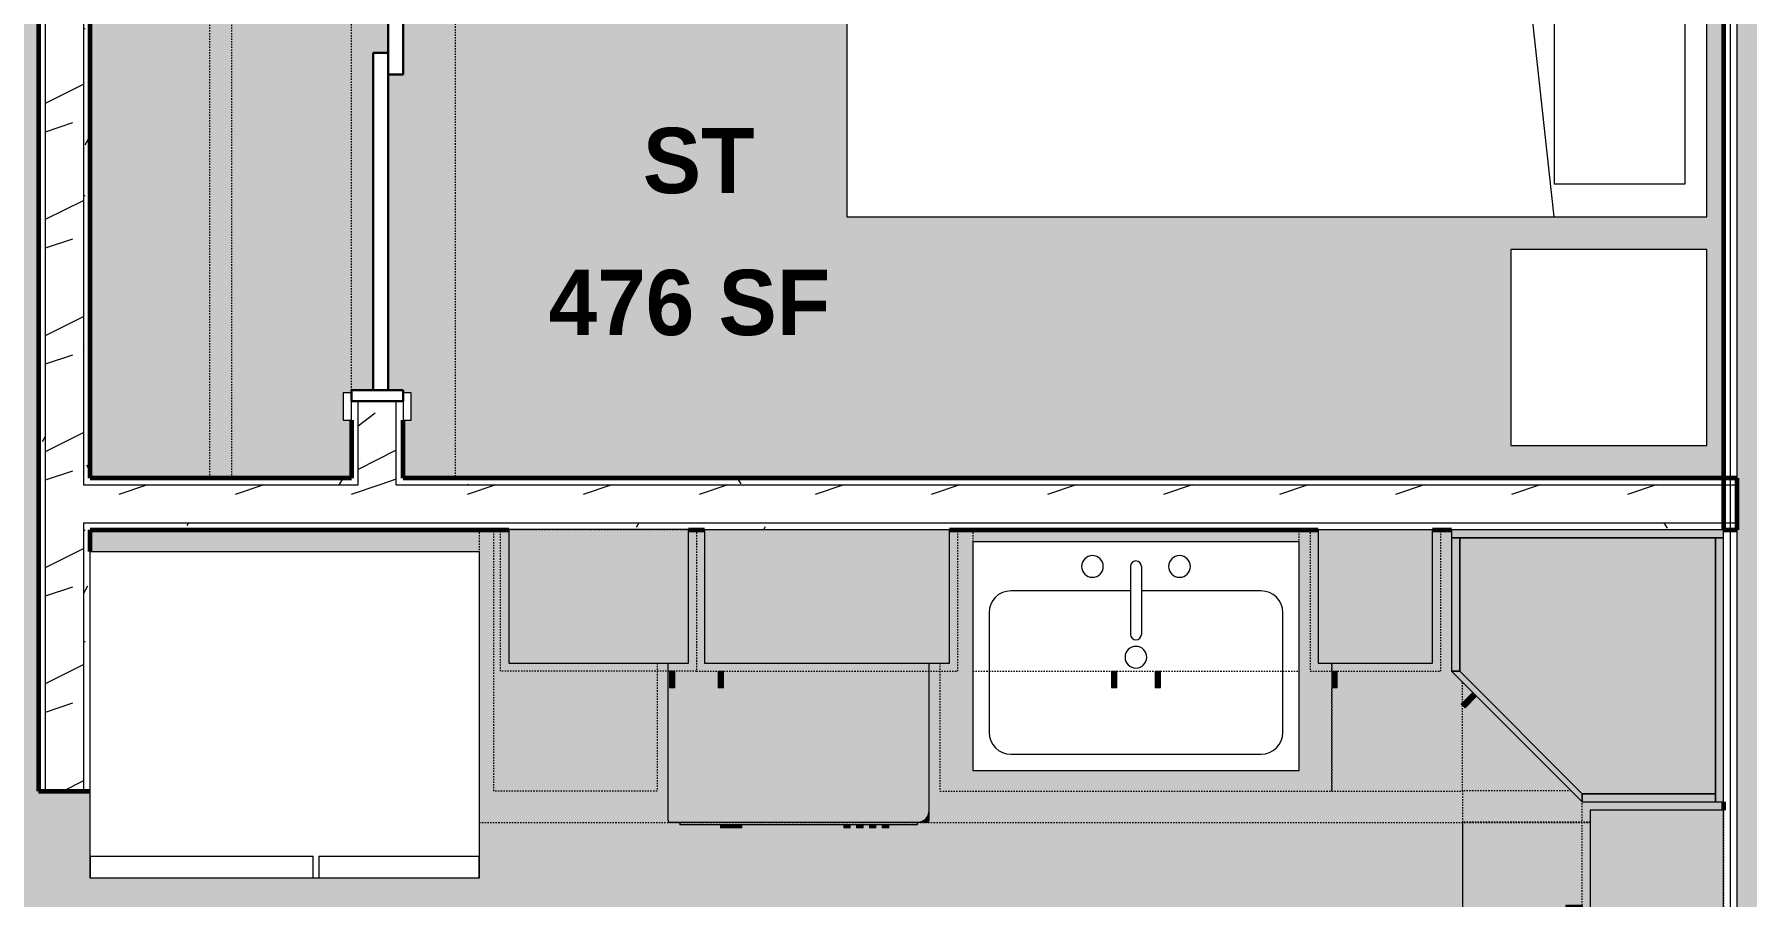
# Model space of a CAD drawing. Header units: inches. Extents: x -4105 to -1989, y 10980 to 12341.
# Drawn here: x -2671.4 to -2514, y 11414.6 to 11493.9 of the extents above; entities that cross this region are included whole.
import ezdxf

# ---------------------------------------------------------------- set-up
doc = ezdxf.new("R2010")
doc.units = ezdxf.units.IN
doc.header["$MEASUREMENT"] = 0
doc.linetypes.add('Dash', pattern=[0.25, 0.125, -0.125])
for name, color, linetype, lineweight in [('0-1', 7, 'Continuous', 5), ('0-2', 250, 'Continuous', 18), ('A-AREA-IDEN', 2, 'Continuous', 9), ('A-AREA-PATT-3', 7, 'Continuous', 9), ('A-DOOR-1', 31, 'Continuous', 9), ('A-DOOR-2', 31, 'Continuous', 30), ('A-DOOR-FRAM', 31, 'Continuous', 30), ('A-WALL', 113, 'Continuous', 18), ('A-WALL-1', 113, 'Continuous', 60), ('A-WALL-PATT-1', 111, 'Continuous', 9), ('I-FURN', 30, 'Continuous', 9), ('I-FURN-HDLN', 30, 'Dash', 9), ('I-WALL-2', 2, 'Continuous', 60), ('P-SANR-FIXT', 6, 'Continuous', 9), ('Q-CASE', 31, 'Continuous', 9), ('Q-CASE-2', 31, 'Dash', 9), ('Q-CASE-HDLN', 31, 'Dash', 9), ('Q-SPCQ', 91, 'Continuous', 9)]:
    doc.layers.add(name, color=color, linetype=linetype, lineweight=lineweight)
doc.styles.add('Century Gothic_B_1', font='GOTHICB.TTF', dxfattribs={"height": 6})
pattern_1 = [(0, (0, 0), (20.48, 5.12), [0.845, -14.515, 0.845, -14.515, -81.92]), (0, (0, 0), (20.48, 5.12), [-30.72, 0.845, -29.875, 0.845, -14.515, -35.84]), (0, (0, 0), (20.48, 5.12), [-76.8, 0.845, -9.395, 0.845, -24.755]), (120, (7.68, 2.56), (-14.67405, 15.1762003), [0.845, -14.515, 0.845, -14.515, -81.92]), (120, (7.68, 2.56), (-14.67405, 15.1762003), [-30.72, 0.845, -29.875, 0.845, -14.515, -35.84]), (120, (7.68, 2.56), (-14.67405, 15.1762003), [-76.8, 0.845, -9.395, 0.845, -24.755]), (240, (10.24, 12.8), (-5.80595, -20.2962003), [0.845, -14.515, 0.845, -14.515, -81.92]), (240, (10.24, 12.8), (-5.80595, -20.2962003), [-30.72, 0.845, -29.875, 0.845, -14.515, -35.84]), (240, (10.24, 12.8), (-5.80595, -20.2962003), [-76.8, 0.845, -9.395, 0.845, -24.755])]
pattern_2 = [(216.87, (4.265, 10.662), (31.9871619, 21.32545714), [5.331, -47.981]), (206.565, (10.662, 7.464), (-10.662476, -10.6620098), [11.921, -11.921]), (198.435, (10.662, 2.132), (-21.32449365, -10.6625869), [6.744, -26.974])]

# ---------------------------------------------------------------- blocks, each defined once
blk = doc.blocks.new('FOLDING_SLIDING CLOSET - 60_ x 80_-1372877-ENLARGED FLOOR PLAN - 1ST FLOOR PLAN - EAST')
at = {"layer": 'A-DOOR-1'}
for p, q in [((-30.25, 3), (-32.75, 3)), ((-32.75, 3), (-32.75, 2.25)), ((-32.75, 2.25), (-30.25, 2.25)), ((-30.25, 2.25), (-30.25, 3)), ((32.75, 3), (30.25, 3)), ((30.25, 3), (30.25, 2.25)), ((30.25, 2.25), (32.75, 2.25)), ((32.75, 2.25), (32.75, 3)), ((-30.25, -2.5), (-32.75, -2.5)), ((-32.75, -2.5), (-32.75, -3.25)), ((-30.25, -3.25), (-30.25, -2.5)), ((32.75, -2.5), (30.25, -2.5)), ((30.25, -2.5), (30.25, -3.25)), ((32.75, -3.25), (32.75, -2.5)), ((-32.75, -3.25), (-30.25, -3.25)), ((30.25, -3.25), (32.75, -3.25))]:
    blk.add_line(p, q, dxfattribs=at)
at = {"layer": 'A-DOOR-2'}
for p, q in [((1, 2.25), (-30, 2.25)), ((-30, 2.25), (-30, 0.87)), ((1, 0.87), (1, 2.25)), ((-30, 0.87), (1, 0.87)), ((30, 0.87), (-1, 0.87)), ((-1, 0.87), (-1, -0.5)), ((30, -0.5), (30, 0.87)), ((-1, -0.5), (30, -0.5))]:
    blk.add_line(p, q, dxfattribs=at)
at = {"layer": 'A-DOOR-FRAM'}
for p, q in [((-30, 2.25), (-31, 2.25)), ((-31, 2.25), (-31, -2.5)), ((-30, -2.5), (-30, 2.25)), ((30, 2.25), (30, -2.5)), ((31, 2.25), (30, 2.25)), ((31, -2.5), (31, 2.25)), ((-31, -2.5), (-30, -2.5)), ((30, -2.5), (31, -2.5))]:
    blk.add_line(p, q, dxfattribs=at)
blk = doc.blocks.new('Refrigerator_-_Side-by-Side_6047 - 36_ X 30_-1372843-ENLARGED FLOOR PLAN - 1ST FLOOR PLAN - EAST')
at = {"layer": 'Q-SPCQ'}
for p, q in [((-17.88, 15.58), (17.87, 15.58)), ((-17.88, -14.42), (-17.88, 15.58)), ((-17.88, 15.58), (-3.13, 15.58)), ((-17.88, 15.58), (-17.88, 13.58)), ((-3.13, 13.58), (-3.13, 15.58)), ((-2.63, 15.58), (17.87, 15.58)), ((-2.63, 15.58), (-2.63, 13.58)), ((17.87, 15.58), (17.87, -14.42)), ((17.87, 13.58), (17.87, 15.58)), ((-3.13, 13.58), (-17.88, 13.58)), ((17.87, 13.58), (-2.63, 13.58)), ((17.87, -14.42), (-17.88, -14.42))]:
    blk.add_line(p, q, dxfattribs=at)
blk = doc.blocks.new('OD_CW_Closet - OD_CW_Closet-1868668-ENLARGED FLOOR PLAN - 1ST FLOOR PLAN - EAST')
at = {"layer": 'Q-CASE-HDLN'}
for p, q in [((76.64, 24), (0.74, 24)), ((0.74, 24), (0.74, 0)), ((76.64, 0), (76.64, 24)), ((0.74, 13), (76.64, 13)), ((0.74, 11), (76.64, 11)), ((0.74, 0), (6.05, 0)), ((8.8, 0), (68.8, 0)), ((71.55, 0), (76.64, 0))]:
    blk.add_line(p, q, dxfattribs=at)
blk = doc.blocks.new('Bed-Standard - Queen 60_ x 79_-V6-ENLARGED FLOOR PLAN - 1ST FLOOR PLAN - EAST')
at = {"layer": 'I-FURN'}
for p, q in [((40.69, 37.7), (-19.31, 37.7)), ((-19.31, 37.7), (-19.31, -41.3)), ((40.69, -41.3), (40.69, 37.7)), ((-16.31, 35.7), (-16.31, 23.7)), ((-16.31, 35.7), (37.69, 35.7)), ((37.69, 35.7), (37.69, 23.7)), ((40.69, 23.7), (-19.31, 17.13)), ((-16.31, 23.7), (37.69, 23.7)), ((-19.31, -41.3), (40.69, -41.3))]:
    blk.add_line(p, q, dxfattribs=at)
at = {"layer": 'I-FURN-HDLN'}
for p, q in [((-55.31, 37.7), (-55.31, -77.3)), ((-55.31, -77.3), (64.69, -77.3))]:
    blk.add_line(p, q, dxfattribs=at)
blk = doc.blocks.new('Table-Night Stand - 18_ x 18_ x 24_-1352623-ENLARGED FLOOR PLAN - 1ST FLOOR PLAN - EAST')
at = {"layer": 'I-FURN'}
for p, q in [((18.15, 18), (0.15, 18)), ((0.15, 18), (0.15, 0)), ((18.15, 0), (18.15, 18)), ((0.15, 0), (18.15, 0))]:
    blk.add_line(p, q, dxfattribs=at)
blk = doc.blocks.new('OD_CW_Countertop - OD_CW_Countertop-2218014-ENLARGED FLOOR PLAN - 1ST FLOOR PLAN - EAST')
at = {"layer": 'Q-CASE-HDLN'}
for p, q in [((0.74, 24), (0.74, 22)), ((0.74, -2.88), (102.83, -2.88))]:
    blk.add_line(p, q, dxfattribs=at)
blk = doc.blocks.new('Sink Kitchen-Single - 30_ x 21_-366345-ENLARGED FLOOR PLAN - 1ST FLOOR PLAN - EAST')
at = {"layer": 'P-SANR-FIXT'}
for p, q in [((15.62, 10.59), (-14.38, 10.59)), ((-14.38, 10.59), (-14.38, -10.41)), ((15.62, -10.41), (15.62, 10.59)), ((0.12, 8.34), (0.12, 2.09)), ((1.12, 8.34), (1.12, 2.09)), ((0.12, 6.09), (-10.88, 6.09)), ((12.12, 6.09), (1.12, 6.09)), ((-12.88, 4.09), (-12.88, -6.91)), ((14.12, -6.91), (14.12, 4.09)), ((-10.88, -8.91), (12.12, -8.91)), ((-14.38, -10.41), (15.62, -10.41))]:
    blk.add_line(p, q, dxfattribs=at)
for centre, radius, start, end in [((-3.38, 8.34), 1, 360, 180), ((-3.38, 8.34), 1, 180, 0), ((0.62, 8.34), 0.5, 360, 180), ((4.62, 8.34), 1, 360, 180), ((4.62, 8.34), 1, 180, 360), ((-10.88, 4.09), 2, 90, 180), ((12.12, 4.09), 2, 360, 90), ((0.62, 2.09), 0.5, 180, 0), ((0.62, 0), 1, 360, 180), ((0.62, 0), 1, 180, 0), ((-10.88, -6.91), 2, 180, 270), ((12.12, -6.91), 2, 270, 0)]:
    blk.add_arc(centre, radius, start, end, dxfattribs=at)
blk = doc.blocks.new('Dishwasher_15404 - 34_ counter-V47-ENLARGED FLOOR PLAN - 1ST FLOOR PLAN - EAST')
at = {"layer": 'Q-SPCQ'}
h = blk.add_hatch(color=256, dxfattribs=at)
h.paths.add_polyline_path([(26.87, 1.09), (26.87, 22.93), (26.84, 23.21), (26.68, 23.53), (26.56, 23.69), (26.3, 23.87), (26.08, 23.96), (25.8, 24), (12.25, 24), (12.25, 3.38), (0, 3.38), (0, 1.88), (12.25, 1.88), (12.25, 0), (26.73, 0.01), (26.82, 0.06), (26.87, 0.2)], flags=0)
h.paths.add_polyline_path([(14.5, 0.63), (14.5, 0.14), (13, 0.14), (13, 0.63), (14, 0.63)], flags=0)
h.paths.add_polyline_path([(14.5, 4.63), (13, 4.63), (13, 5.11), (14.5, 5.11)], flags=0)
for points in [[(26.87, 23.8), (26.82, 23.94), (26.68, 24), (25.8, 24), (26.08, 23.96), (26.34, 23.86), (26.56, 23.69), (26.73, 23.46), (26.84, 23.21), (26.87, 22.93), (26.87, 23.46)], [(27.12, 1.99), (27.12, 22.91), (26.87, 22.91), (26.87, 1.09), (27.12, 1.09)], [(27.37, 19.69), (27.37, 20.28), (27.12, 20.28), (27.12, 19.69)], [(27.37, 18.51), (27.37, 19.1), (27.12, 19.1), (27.12, 18.51)], [(27.37, 17.92), (27.12, 17.92), (27.12, 17.33), (27.37, 17.33)], [(27.37, 16.74), (27.12, 16.74), (27.12, 16.15), (27.37, 16.15)], [(27.37, 5.81), (27.37, 6.79), (27.12, 6.79), (27.12, 5.81)], [(27.37, 5.11), (27.37, 5.81), (27.12, 5.81), (27.12, 4.82), (27.37, 4.82), (27.37, 4.96)]]:
    blk.add_hatch(color=256, dxfattribs=at).paths.add_polyline_path(points, flags=0)
for p, q in [((25.8, 24), (12.25, 24)), ((26.68, 24), (25.8, 24)), ((26.87, 22.93), (26.87, 23.8)), ((26.87, 0.2), (26.87, 22.93)), ((26.87, 22.91), (27.12, 22.91)), ((27.12, 22.91), (27.12, 1.09)), ((27.37, 20.28), (27.12, 20.28)), ((27.12, 19.69), (27.37, 19.69)), ((27.37, 19.1), (27.12, 19.1)), ((27.37, 19.1), (27.37, 18.51)), ((27.37, 20.28), (27.37, 19.69)), ((27.12, 18.51), (27.37, 18.51)), ((27.37, 17.92), (27.12, 17.92)), ((27.12, 17.33), (27.37, 17.33)), ((27.37, 17.92), (27.37, 17.33)), ((27.37, 16.74), (27.12, 16.74)), ((27.12, 16.15), (27.37, 16.15)), ((27.37, 16.74), (27.37, 16.15)), ((27.37, 6.79), (27.12, 6.79)), ((27.37, 6.79), (27.37, 5.81)), ((27.12, 4.82), (27.37, 4.82)), ((27.37, 5.81), (27.37, 4.82)), ((26.87, 1.09), (27.12, 1.09)), ((12.25, 0), (26.68, 0))]:
    blk.add_line(p, q, dxfattribs=at)
for centre, radius, start, end in [((25.8, 22.93), 1.07, 360, 90), ((26.68, 23.8), 0.197, 0, 90), ((26.68, 0.2), 0.197, 270, 360), ((26.68, 0.2), 0.197, 285, 345)]:
    blk.add_arc(centre, radius, start, end, dxfattribs=at)
blk = doc.blocks.new('OD_CW_Countertop - OD_CW_Countertop-2219388-ENLARGED FLOOR PLAN - 1ST FLOOR PLAN - EAST')
at = {"layer": 'Q-CASE-HDLN'}
for p, q in [((0.74, 11.75), (0.74, 0)), ((0.74, 0), (10.86, 0)), ((34.86, 0), (99.63, 0))]:
    blk.add_line(p, q, dxfattribs=at)
blk = doc.blocks.new('300 Series Wall Hung Cabinet_302 - 30_-2219389-ENLARGED FLOOR PLAN - 1ST FLOOR PLAN - EAST')
at = {"layer": 'Q-CASE'}
for points in [[(-1.76, -16.87), (-1.76, -15.38), (-2.25, -15.38), (-2.25, -16.87)], [(2.24, -16.87), (2.24, -15.38), (1.75, -15.38), (1.75, -16.87)]]:
    blk.add_hatch(color=256, dxfattribs=at).paths.add_polyline_path(points, flags=0)
for p, q in [((-2.25, -15.38), (-1.76, -15.38)), ((-2.25, -15.38), (-2.25, -16.87)), ((-1.76, -16.87), (-1.76, -15.38)), ((1.75, -15.38), (2.24, -15.38)), ((1.75, -15.38), (1.75, -16.87)), ((2.24, -16.87), (2.24, -15.38)), ((-2.25, -16.87), (-1.76, -16.87)), ((1.75, -16.87), (2.24, -16.87))]:
    blk.add_line(p, q, dxfattribs=at)
at = {"layer": 'Q-CASE-2'}
for p, q in [((15, -2.38), (-15, -2.38)), ((-15, -2.38), (-15, -15.38)), ((15, -15.38), (15, -2.38)), ((-15, -15.38), (15, -15.38))]:
    blk.add_line(p, q, dxfattribs=at)
blk = doc.blocks.new('Base Cabinet-Single Door - 12_-2213366-ENLARGED FLOOR PLAN - 1ST FLOOR PLAN - EAST')
at = {"layer": 'Q-CASE-2'}
for p, q in [((-5.26, 24), (-5.26, 16.12)), ((6.74, 24), (-5.26, 24)), ((6.74, 14.5), (6.74, 24)), ((-5.26, 15.91), (-5.26, 14)), ((6.74, 12.25), (6.74, 13))]:
    blk.add_line(p, q, dxfattribs=at)
blk = doc.blocks.new('Base Cabinet-Single Door - 12_-V48-ENLARGED FLOOR PLAN - 1ST FLOOR PLAN - EAST')
at = {"layer": 'Q-CASE-2'}
for p, q in [((-5.26, 24), (-5.26, 12.25)), ((6.74, 24), (-5.26, 24)), ((6.74, 14), (6.74, 24))]:
    blk.add_line(p, q, dxfattribs=at)
blk = doc.blocks.new('Base Cabinet-Double Door _ 1 Drawer - 36_-V49-ENLARGED FLOOR PLAN - 1ST FLOOR PLAN - EAST')
at = {"layer": 'Q-CASE-2'}
for p, q in [((-17.26, 24), (-17.26, 14.5)), ((18.74, 24), (-17.26, 24)), ((18.74, 12.25), (18.74, 24)), ((-17.26, 13), (-17.26, 12.25))]:
    blk.add_line(p, q, dxfattribs=at)
blk = doc.blocks.new('300 Series Wall Hung Cabinet_301 - 24_-2172248-ENLARGED FLOOR PLAN - 1ST FLOOR PLAN - EAST')
at = {"layer": 'Q-CASE'}
for points in [[(11.25, -14.63), (11.25, -2.38), (-11.25, -2.38), (-11.25, -14.63)], [(-9.51, -16.87), (-9.51, -15.38), (-10, -15.38), (-10, -16.87)]]:
    blk.add_hatch(color=256, dxfattribs=at).paths.add_polyline_path(points, flags=0)
for p, q in [((11.25, -2.38), (-11.25, -2.38)), ((-11.25, -2.38), (-11.25, -14.63)), ((11.25, -14.63), (11.25, -2.38)), ((-11.25, -14.63), (11.25, -14.63)), ((-10, -15.38), (-9.51, -15.38)), ((-10, -15.38), (-10, -16.87)), ((-9.51, -16.87), (-9.51, -15.38)), ((-10, -16.87), (-9.51, -16.87))]:
    blk.add_line(p, q, dxfattribs=at)
at = {"layer": 'Q-CASE-2'}
for p, q in [((12, -2.38), (-12, -2.38)), ((-12, -2.38), (-12, -15.38)), ((12, -15.38), (12, -2.38)), ((-12, -15.38), (12, -15.38))]:
    blk.add_line(p, q, dxfattribs=at)
blk = doc.blocks.new('300 Series Wall Hung Cabinet_301 - 18_-2172001-ENLARGED FLOOR PLAN - 1ST FLOOR PLAN - EAST')
at = {"layer": 'Q-CASE'}
for points in [[(-6.51, 15.38), (-6.51, 16.87), (-7, 16.87), (-7, 15.38)], [(8.25, 2.37), (8.25, 14.63), (-8.25, 14.63), (-8.25, 2.37), (1.2, 2.37)]]:
    blk.add_hatch(color=256, dxfattribs=at).paths.add_polyline_path(points, flags=0)
for p, q in [((-6.51, 16.87), (-7, 16.87)), ((-7, 16.87), (-7, 15.38)), ((-6.51, 15.38), (-6.51, 16.87)), ((8.25, 14.63), (-8.25, 14.63)), ((-8.25, 14.63), (-8.25, 2.37)), ((-6.51, 15.38), (-7, 15.38)), ((8.25, 2.37), (8.25, 14.63)), ((-8.25, 2.37), (8.25, 2.37))]:
    blk.add_line(p, q, dxfattribs=at)
at = {"layer": 'Q-CASE-2'}
for p, q in [((-9, 2.37), (-9, 15.38)), ((-9, 15.38), (9, 15.38)), ((9, 15.38), (9, 2.37)), ((9, 2.37), (-9, 2.37))]:
    blk.add_line(p, q, dxfattribs=at)
blk = doc.blocks.new('300 Series Wall Hung Cabinet_301 - 12_-2219390-ENLARGED FLOOR PLAN - 1ST FLOOR PLAN - EAST')
at = {"layer": 'Q-CASE'}
for points in [[(5.25, -14.63), (5.25, -2.38), (-5.25, -2.38), (-5.25, -14.63)], [(-3.51, -16.87), (-3.51, -15.38), (-4, -15.38), (-4, -16.87)]]:
    blk.add_hatch(color=256, dxfattribs=at).paths.add_polyline_path(points, flags=0)
for p, q in [((5.25, -2.38), (-5.25, -2.38)), ((-5.25, -2.38), (-5.25, -14.63)), ((5.25, -14.63), (5.25, -2.38)), ((-5.25, -14.63), (5.25, -14.63)), ((-4, -15.38), (-3.51, -15.38)), ((-4, -15.38), (-4, -16.87)), ((-3.51, -16.87), (-3.51, -15.38)), ((-4, -16.87), (-3.51, -16.87))]:
    blk.add_line(p, q, dxfattribs=at)
at = {"layer": 'Q-CASE-2'}
for p, q in [((6, -2.38), (-6, -2.38)), ((-6, -2.38), (-6, -15.38)), ((6, -15.38), (6, -2.38)), ((-6, -15.38), (6, -15.38))]:
    blk.add_line(p, q, dxfattribs=at)
blk = doc.blocks.new('308 - 308-2216210-ENLARGED FLOOR PLAN - 1ST FLOOR PLAN - EAST')
at = {"layer": 'Q-CASE'}
for points in [[(-12, -3.13), (13, -3.13), (13, -2.38), (-12, -2.38)], [(-11.25, -15.38), (-11.25, -3.13), (-12, -3.13), (-12, -15.38)], [(12.25, -26.63), (12.25, -3.13), (-11.25, -3.13), (-11.25, -15.38), (0, -26.63)], [(13, -27.38), (13, -3.13), (12.25, -3.13), (12.25, -27.38)], [(0, -27.38), (0, -26.63), (-11.25, -15.38), (-12, -15.38), (-0.26, -27.12)], [(-10.76, -18.73), (-9.7, -17.67), (-10.05, -17.33), (-11.11, -18.39)], [(0, -27.38), (12.25, -27.38), (12.25, -26.63), (0, -26.63)]]:
    blk.add_hatch(color=256, dxfattribs=at).paths.add_polyline_path(points, flags=0)
for p, q in [((13, -2.38), (-12, -2.38)), ((-12, -2.38), (-12, -3.13)), ((-11.25, -3.13), (-12, -3.13)), ((-12, -3.13), (-12, -15.38)), ((-12, -3.13), (13, -3.13)), ((12.25, -3.13), (-11.25, -3.13)), ((-11.25, -3.13), (-11.25, -15.38)), ((-11.25, -15.38), (-11.25, -3.13)), ((12.25, -26.63), (12.25, -3.13)), ((13, -3.13), (12.25, -3.13)), ((12.25, -3.13), (12.25, -27.38)), ((13, -3.13), (13, -2.38)), ((13, -27.38), (13, -3.13)), ((-11.25, -15.38), (-12, -15.38)), ((-12, -15.38), (0, -27.38)), ((-12, -15.38), (-11.25, -15.38)), ((-11.25, -15.38), (0, -26.63)), ((0, -26.63), (-11.25, -15.38)), ((-10.05, -17.33), (-11.11, -18.39)), ((-11.11, -18.39), (-10.76, -18.73)), ((-10.76, -18.73), (-9.7, -17.67)), ((0, -26.63), (12.25, -26.63)), ((0, -27.38), (0, -26.63)), ((12.25, -26.63), (0, -26.63)), ((0, -26.63), (0, -27.38)), ((12.25, -27.38), (12.25, -26.63)), ((0, -27.38), (12.25, -27.38)), ((12.25, -27.38), (13, -27.38))]:
    blk.add_line(p, q, dxfattribs=at)
blk = doc.blocks.new('300 Series Wall Hung Cabinet_301 - 12_-2218017-ENLARGED FLOOR PLAN - 1ST FLOOR PLAN - EAST')
at = {"layer": 'Q-CASE'}
for points in [[(-4, 13.19), (-3.51, 13.19), (-3.51, 14.69), (-4, 14.69)], [(-5.25, 12.44), (-5.25, 0.19), (5.25, 0.19), (5.25, 12.44), (1.87, 12.44)]]:
    blk.add_hatch(color=256, dxfattribs=at).paths.add_polyline_path(points, flags=0)
for p, q in [((-3.51, 14.69), (-4, 14.69)), ((-4, 14.69), (-4, 13.19)), ((-3.51, 13.19), (-3.51, 14.69)), ((-3.51, 13.19), (-4, 13.19)), ((5.25, 12.44), (-5.25, 12.44)), ((-5.25, 12.44), (-5.25, 0.19)), ((5.25, 0.19), (5.25, 12.44)), ((-5.25, 0.19), (5.25, 0.19))]:
    blk.add_line(p, q, dxfattribs=at)
at = {"layer": 'Q-CASE-2'}
for p, q in [((-6, 0.19), (-6, 13.19)), ((-6, 13.19), (6, 13.19)), ((6, 13.19), (6, 0.19)), ((6, 0.19), (-6, 0.19))]:
    blk.add_line(p, q, dxfattribs=at)
blk = doc.blocks.new('Base Cabinet-Single Door _ Drawer - 15_-2209069-ENLARGED FLOOR PLAN - 1ST FLOOR PLAN - EAST')
at = {"layer": 'Q-CASE-2'}
for p, q in [((-6.76, -24), (-6.76, 0)), ((8.24, -12.25), (8.24, -24)), ((8.24, -24), (-6.76, -24))]:
    blk.add_line(p, q, dxfattribs=at)
blk = doc.blocks.new('CTR - 1st Phase - Unit Layouts_rvt-1-ENLARGED FLOOR PLAN - 1ST FLOOR PLAN - EAST')
at = {"layer": 'A-WALL-PATT-1'}
h = blk.add_hatch(dxfattribs=at)
h.set_pattern_fill('FP_1', color=256, style=0, pattern_type=2)
h.set_pattern_definition(pattern_1)
h.paths.add_polyline_path([(-2670.96, 11424.36), (-2670.34, 11424.36), (-2670.34, 11533.77), (-2670.96, 11533.77), (-2670.96, 11448.99)], flags=0)
h = blk.add_hatch(dxfattribs=at)
h.set_pattern_fill('FP_2', color=256, style=0, pattern_type=2)
h.set_pattern_definition(pattern_2)
h.paths.add_polyline_path([(-2670.34, 11424.36), (-2666.84, 11424.36), (-2666.87, 11533.14), (-2670.34, 11533.14), (-2670.34, 11448.99)], flags=0)
h = blk.add_hatch(dxfattribs=at)
h.set_pattern_fill('FP_2', color=256, style=0, pattern_type=2)
h.set_pattern_definition(pattern_2)
h.paths.add_polyline_path([(-2641.59, 11452.49), (-2638.09, 11452.49), (-2638.09, 11460.18), (-2641.59, 11460.18), (-2641.59, 11453.11)], flags=0)
h.paths.add_polyline_path([(-2638.09, 11522.18), (-2638.09, 11533.14), (-2641.59, 11533.14), (-2641.59, 11522.18), (-2638.84, 11522.18)], flags=0)
h = blk.add_hatch(dxfattribs=at)
h.set_pattern_fill('FP_1', color=256, style=0, pattern_type=2)
h.set_pattern_definition(pattern_1)
h.paths.add_polyline_path([(-2666.21, 11424.36), (-2666.21, 11448.99), (-2666.84, 11448.99), (-2666.84, 11424.36)], flags=0)
h.paths.add_polyline_path([(-2666.21, 11452.49), (-2666.21, 11529.64), (-2666.84, 11529.64), (-2666.84, 11452.49), (-2666.34, 11452.49)], flags=0)
h = blk.add_hatch(dxfattribs=at)
h.set_pattern_fill('FP_1', color=256, style=0, pattern_type=2)
h.set_pattern_definition(pattern_1)
h.paths.add_polyline_path([(-2642.21, 11453.11), (-2641.59, 11453.11), (-2641.59, 11460.18), (-2642.21, 11460.18), (-2642.21, 11456.74)], flags=0)
h.paths.add_polyline_path([(-2641.59, 11522.18), (-2641.59, 11529.64), (-2642.21, 11529.64), (-2642.21, 11522.18)], flags=0)
h = blk.add_hatch(dxfattribs=at)
h.set_pattern_fill('FP_2', color=256, style=0, pattern_type=2)
h.set_pattern_definition(pattern_2)
h.paths.add_polyline_path([(-2516.87, 11448.99), (-2514.87, 11448.99), (-2514.87, 11452.49), (-2666.84, 11452.49), (-2666.84, 11448.99), (-2540.37, 11448.99)], flags=0)
h = blk.add_hatch(dxfattribs=at)
h.set_pattern_fill('FP_1', color=256, style=0, pattern_type=2)
h.set_pattern_definition(pattern_1)
h.paths.add_polyline_path([(-2517.67, 11452.49), (-2516.12, 11452.5), (-2516.12, 11453.11), (-2638.09, 11453.11), (-2638.09, 11452.49), (-2535.67, 11452.49)], flags=0)
h.paths.add_polyline_path([(-2641.59, 11452.49), (-2641.59, 11453.11), (-2666.21, 11453.11), (-2666.21, 11452.49), (-2641.9, 11452.49)], flags=0)
h = blk.add_hatch(dxfattribs=at)
h.set_pattern_fill('FP_1', color=256, style=0, pattern_type=2)
h.set_pattern_definition(pattern_1)
h.paths.add_polyline_path([(-2585.12, 11448.36), (-2516.12, 11448.36), (-2516.12, 11448.99), (-2666.21, 11448.99), (-2666.21, 11448.36), (-2587.25, 11448.36)], flags=0)
at = {"layer": 'A-WALL'}
for p, q in [((-2670.34, 11533.14), (-2670.34, 11424.36)), ((-2666.84, 11529.64), (-2666.84, 11452.49)), ((-2641.59, 11453.11), (-2641.59, 11460.18)), ((-2638.09, 11453.11), (-2638.09, 11460.18)), ((-2666.84, 11452.49), (-2666.21, 11452.49)), ((-2666.21, 11452.49), (-2641.59, 11452.49)), ((-2641.59, 11452.49), (-2641.59, 11453.11)), ((-2638.09, 11452.49), (-2638.09, 11453.11)), ((-2638.09, 11452.49), (-2514.87, 11452.49)), ((-2666.84, 11448.99), (-2666.21, 11448.99)), ((-2666.84, 11448.99), (-2666.84, 11424.36)), ((-2666.21, 11448.99), (-2514.87, 11448.99))]:
    blk.add_line(p, q, dxfattribs=at)
at = {"layer": 'A-WALL-1'}
for p, q in [((-2670.96, 11533.77), (-2670.96, 11424.36)), ((-2666.21, 11453.11), (-2666.21, 11529.02)), ((-2642.21, 11458.43), (-2642.21, 11453.11)), ((-2637.46, 11453.11), (-2637.46, 11458.43)), ((-2642.21, 11453.11), (-2666.21, 11453.11)), ((-2514.87, 11453.11), (-2637.46, 11453.11)), ((-2514.87, 11448.36), (-2514.87, 11453.11)), ((-2666.21, 11448.36), (-2627.75, 11448.36)), ((-2666.21, 11446.36), (-2666.21, 11448.36)), ((-2611.25, 11448.36), (-2609.75, 11448.36)), ((-2587.25, 11448.36), (-2553.37, 11448.36)), ((-2542.87, 11448.36), (-2541.12, 11448.36)), ((-2516.12, 11448.36), (-2514.87, 11448.36)), ((-2670.96, 11424.36), (-2666.21, 11424.36))]:
    blk.add_line(p, q, dxfattribs=at)
at = {"layer": '0-2'}
for name, p, rotation in [('Bed-Standard - Queen 60_ x 79_-V6-ENLARGED FLOOR PLAN - 1ST FLOOR PLAN - EAST', (-2555.38, 11517.8), 269.9999999999875), ('OD_CW_Closet - OD_CW_Closet-1868668-ENLARGED FLOOR PLAN - 1ST FLOOR PLAN - EAST', (-2642.21, 11452.38), 89.99999999999308), ('FOLDING_SLIDING CLOSET - 60_ x 80_-1372877-ENLARGED FLOOR PLAN - 1ST FLOOR PLAN - EAST', (-2639.71, 11491.18), 270.0000000000005), ('Table-Night Stand - 18_ x 18_ x 24_-1352623-ENLARGED FLOOR PLAN - 1ST FLOOR PLAN - EAST', (-2535.67, 11474.26), 269.9999999999831), ('300 Series Wall Hung Cabinet_301 - 18_-2172001-ENLARGED FLOOR PLAN - 1ST FLOOR PLAN - EAST', (-2619.5, 11450.74), 180), ('Dishwasher_15404 - 34_ counter-V47-ENLARGED FLOOR PLAN - 1ST FLOOR PLAN - EAST', (-2613.12, 11448.36), 269.9999999999991), ('Refrigerator_-_Side-by-Side_6047 - 36_ X 30_-1372843-ENLARGED FLOOR PLAN - 1ST FLOOR PLAN - EAST', (-2648.34, 11431.94), 180), ('Base Cabinet-Double Door _ 1 Drawer - 36_-V49-ENLARGED FLOOR PLAN - 1ST FLOOR PLAN - EAST', (-2569.39, 11448.36), 180), ('Base Cabinet-Single Door - 12_-2213366-ENLARGED FLOOR PLAN - 1ST FLOOR PLAN - EAST', (-2545.39, 11448.36), 180), ('Base Cabinet-Single Door - 12_-V48-ENLARGED FLOOR PLAN - 1ST FLOOR PLAN - EAST', (-2516.12, 11417.63), 90.00000000000344), ('300 Series Wall Hung Cabinet_301 - 12_-2218017-ENLARGED FLOOR PLAN - 1ST FLOOR PLAN - EAST', (-2515.94, 11417.36), 89.99999999999262), ('OD_CW_Countertop - OD_CW_Countertop-2219388-ENLARGED FLOOR PLAN - 1ST FLOOR PLAN - EAST', (-2540.12, 11422.23), 269.9999999999984)]:
    blk.add_blockref(name, p, dxfattribs=dict(at, rotation=rotation))
for name, p in [('OD_CW_Countertop - OD_CW_Countertop-2218014-ENLARGED FLOOR PLAN - 1ST FLOOR PLAN - EAST', (-2631.2, 11424.36)), ('Base Cabinet-Single Door _ Drawer - 15_-2209069-ENLARGED FLOOR PLAN - 1ST FLOOR PLAN - EAST', (-2622.36, 11448.36)), ('300 Series Wall Hung Cabinet_301 - 24_-2172248-ENLARGED FLOOR PLAN - 1ST FLOOR PLAN - EAST', (-2598.5, 11450.74)), ('300 Series Wall Hung Cabinet_302 - 30_-2219389-ENLARGED FLOOR PLAN - 1ST FLOOR PLAN - EAST', (-2570.12, 11450.74)), ('300 Series Wall Hung Cabinet_301 - 12_-2219390-ENLARGED FLOOR PLAN - 1ST FLOOR PLAN - EAST', (-2548.12, 11450.74)), ('308 - 308-2216210-ENLARGED FLOOR PLAN - 1ST FLOOR PLAN - EAST', (-2529.12, 11450.74)), ('Sink Kitchen-Single - 30_ x 21_-366345-ENLARGED FLOOR PLAN - 1ST FLOOR PLAN - EAST', (-2570.74, 11436.65))]:
    blk.add_blockref(name, p, dxfattribs=at)

msp = doc.modelspace()

# ---------------------------------------------------------------- block references
at = {"layer": '0-1'}
msp.add_blockref('CTR - 1st Phase - Unit Layouts_rvt-1-ENLARGED FLOOR PLAN - 1ST FLOOR PLAN - EAST', (0, 0), dxfattribs=at)

# ---------------------------------------------------------------- next in the draw order: hatches: boundary and pattern name
at = {"layer": 'A-AREA-PATT-3'}
h = msp.add_hatch(color=256, dxfattribs=at)
h.paths.add_polyline_path([(-2708.7237, 11623.3894), (-2706.9737, 11623.3894), (-2706.9737, 11587.3894), (-2708.7237, 11587.3894), (-2708.7237, 11609.9398)], flags=0)
h.paths.add_polyline_path([(-2524.2126, 11285.9144), (-2516.1237, 11285.9144), (-2516.1237, 11317.8519), (-2542.8751, 11317.8519), (-2542.8751, 11317.2269), (-2547.6251, 11317.2269), (-2547.6251, 11322.6019), (-2516.1237, 11322.6019), (-2516.1237, 11325.1144), (-2528.3737, 11325.1144), (-2528.3737, 11338.6144), (-2516.1237, 11338.6144), (-2516.1237, 11340.1144), (-2528.3737, 11340.1144), (-2528.3737, 11362.6144), (-2516.1237, 11362.6144), (-2516.1237, 11364.1144), (-2528.3737, 11364.1144), (-2528.3737, 11386.6144), (-2516.1237, 11386.6144), (-2516.1237, 11387.3644), (-2540.1237, 11387.3644), (-2540.1237, 11411.3644), (-2516.1237, 11411.3644), (-2516.1237, 11412.1144), (-2528.3737, 11412.1144), (-2528.3737, 11422.6144), (-2516.1237, 11422.6144), (-2516.1237, 11423.3644), (-2529.1237, 11423.3644), (-2538.8256, 11433.0663), (-2539.8858, 11432.0062), (-2540.2312, 11432.3515), (-2539.171, 11433.4117), (-2541.1237, 11435.3644), (-2541.1237, 11448.3644), (-2542.8737, 11448.3644), (-2542.8737, 11436.1144), (-2553.3737, 11436.1144), (-2553.3737, 11448.3644), (-2587.2487, 11448.3644), (-2587.2487, 11436.1144), (-2589.1237, 11436.1144), (-2589.1458, 11421.633), (-2589.1814, 11421.5471), (-2589.3206, 11421.4894), (-2590.2167, 11421.4683), (-2590.2167, 11421.2394), (-2592.8398, 11421.2394), (-2592.8398, 11420.9894), (-2593.4304, 11420.9894), (-2593.4304, 11421.2394), (-2594.0209, 11421.2394), (-2594.0209, 11420.9894), (-2594.6115, 11420.9894), (-2594.6115, 11421.2394), (-2595.202, 11421.2394), (-2595.202, 11420.9894), (-2595.7926, 11420.9894), (-2595.7926, 11421.2394), (-2596.3832, 11421.2394), (-2596.3832, 11420.9894), (-2596.9737, 11420.9894), (-2596.9737, 11421.2394), (-2606.3312, 11421.2394), (-2606.3312, 11420.9894), (-2608.2997, 11420.9894), (-2608.2997, 11421.2394), (-2612.0308, 11421.2394), (-2612.0308, 11421.4894), (-2612.9778, 11421.4961), (-2613.0661, 11421.5471), (-2613.1237, 11421.6862), (-2613.1237, 11436.1144), (-2627.7487, 11436.1144), (-2627.7487, 11448.3644), (-2666.2126, 11448.3644), (-2666.2126, 11446.3644), (-2630.4626, 11446.3644), (-2630.4626, 11416.3644), (-2666.2126, 11416.3644), (-2666.2126, 11424.3644), (-2670.9626, 11424.3644), (-2670.9626, 11533.769), (-2649.2737, 11533.769), (-2649.3002, 11535.1144), (-2651.2217, 11535.1144), (-2651.243, 11534.1144), (-2652.4717, 11534.1144), (-2652.4717, 11535.1144), (-2652.7448, 11535.1144), (-2652.7448, 11536.6144), (-2652.4717, 11536.6144), (-2652.4717, 11575.0102), (-2652.7217, 11575.0102), (-2652.7217, 11577.3484), (-2652.8987, 11577.3484), (-2652.8987, 11577.5639), (-2652.9717, 11577.5889), (-2652.9717, 11577.9389), (-2653.2217, 11577.9108), (-2653.2217, 11575.7348), (-2653.4717, 11575.7531), (-2653.4717, 11578.7454), (-2653.2217, 11578.7322), (-2653.2217, 11578.4219), (-2652.9717, 11578.4219), (-2652.9717, 11578.7969), (-2652.8987, 11578.7969), (-2652.8987, 11578.8484), (-2652.7217, 11578.8484), (-2652.7217, 11607.172), (-2652.8987, 11607.172), (-2652.8987, 11608.672), (-2652.7217, 11608.672), (-2652.7217, 11611.0102), (-2652.4717, 11611.0102), (-2652.4717, 11612.6144), (-2652.7448, 11612.6144), (-2652.7448, 11614.1144), (-2652.4717, 11614.1144), (-2652.4504, 11615.1144), (-2651.2217, 11615.1144), (-2651.2217, 11614.1144), (-2649.2737, 11614.1144), (-2649.3002, 11622.3894), (-2670.7237, 11622.3894), (-2670.7237, 11623.3894), (-2672.7237, 11623.3894), (-2672.7237, 11625.3269), (-2673.3487, 11625.3269), (-2673.3487, 11625.3894), (-2708.0987, 11625.3894), (-2708.0987, 11625.3269), (-2708.7237, 11625.3269), (-2708.7237, 11623.3894), (-2710.7237, 11623.3894), (-2710.7237, 11622.3894), (-2711.7237, 11622.3894), (-2711.7237, 11318.1894), (-2710.7455, 11318.1894), (-2710.7455, 11313.4394), (-2711.7237, 11313.4394), (-2711.7237, 11285.9144), (-2679.448, 11285.9144), (-2679.448, 11313.4394), (-2680.7455, 11313.4394), (-2680.7455, 11318.1894), (-2679.2987, 11318.1894), (-2679.2987, 11378.1894), (-2649.2987, 11378.1894), (-2649.2987, 11318.1894), (-2674.698, 11318.1894), (-2674.698, 11285.9144), (-2547.6251, 11285.9144), (-2547.6251, 11287.2269), (-2542.8751, 11287.2269), (-2542.8751, 11285.9144), (-2542.4274, 11285.9144)], flags=0)
h.paths.add_polyline_path([(-2709.4955, 11286.2894), (-2709.4955, 11311.5394), (-2708.4955, 11311.5394), (-2708.4827, 11312.0394), (-2707.7455, 11312.0394), (-2707.7455, 11311.5394), (-2691.4955, 11311.5394), (-2691.487, 11312.0394), (-2690.9955, 11312.0394), (-2690.9955, 11311.5394), (-2681.4955, 11311.5394), (-2681.4955, 11286.2894), (-2708.4955, 11286.2894)], flags=0)
h.paths.add_polyline_path([(-2542.4274, 11289.2269), (-2543.7126, 11289.2269), (-2543.7126, 11314.2269), (-2517.7126, 11314.2269), (-2517.7126, 11289.2269), (-2524.2126, 11289.2269)], flags=0)
h.paths.add_polyline_path([(-2599.7112, 11296.8221), (-2633.6548, 11296.8221), (-2633.6548, 11302.8221), (-2634.6548, 11302.8221), (-2634.6548, 11374.8221), (-2633.6548, 11374.8221), (-2633.6548, 11380.8221), (-2598.6548, 11380.8221), (-2598.6548, 11296.8221), (-2599.3362, 11296.8221)], flags=0)
h.paths.add_polyline_path([(-2707.8553, 11324.6791), (-2711.4237, 11324.6791), (-2711.4237, 11396.6791), (-2695.2987, 11396.6791), (-2695.2987, 11396.0186), (-2695.2677, 11395.9918), (-2695.2677, 11395.5295), (-2695.2987, 11395.5295), (-2695.2987, 11380.3365), (-2695.2669, 11380.3365), (-2695.2669, 11379.342), (-2695.2987, 11379.342), (-2695.2987, 11378.6791), (-2699.2987, 11378.6791), (-2699.2987, 11342.6791), (-2695.2987, 11342.6791), (-2695.2987, 11342.0162), (-2695.2669, 11342.0162), (-2695.2677, 11341.0217), (-2695.2987, 11341.0217), (-2695.2987, 11325.8287), (-2695.2677, 11325.8287), (-2695.2677, 11325.3396), (-2695.2987, 11325.3396), (-2695.2987, 11324.6791), (-2707.7958, 11324.6791)], flags=0)
h.paths.add_polyline_path([(-2530.623, 11336.876), (-2530.623, 11337.3644), (-2529.1237, 11337.3644), (-2529.1237, 11336.876), (-2530.1242, 11336.876)], flags=0)
h.paths.add_polyline_path([(-2530.1242, 11360.876), (-2530.623, 11360.876), (-2530.623, 11361.3644), (-2529.1237, 11361.3644), (-2529.1237, 11360.876)], flags=0)
h.paths.add_polyline_path([(-2529.1237, 11384.876), (-2530.623, 11384.876), (-2530.623, 11385.3644), (-2529.1237, 11385.3644)], flags=0)
h.paths.add_polyline_path([(-2530.623, 11413.3644), (-2530.623, 11413.8528), (-2529.1237, 11413.8528), (-2529.1237, 11413.3644), (-2530.1242, 11413.3644)], flags=0)
h.paths.add_polyline_path([(-2585.1237, 11426.2394), (-2585.1237, 11447.2394), (-2555.1237, 11447.2394), (-2555.1237, 11426.2394), (-2572.9625, 11426.2394)], flags=0)
h.paths.add_polyline_path([(-2551.6353, 11433.8651), (-2552.1237, 11433.8651), (-2552.1237, 11435.3644), (-2551.6353, 11435.3644), (-2551.6353, 11434.3639)], flags=0)
h.paths.add_polyline_path([(-2580.1747, 11453.1144), (-2516.1237, 11453.1144), (-2516.1237, 11576.1144), (-2600.7015, 11576.1144), (-2600.7015, 11576.9894), (-2564.7015, 11576.9894), (-2564.7015, 11579.9894), (-2600.7015, 11579.9894), (-2600.7015, 11580.8644), (-2516.1237, 11580.8644), (-2516.1237, 11616.8535), (-2552.1237, 11616.8535), (-2552.1237, 11621.9785), (-2547.3737, 11621.9785), (-2547.3737, 11621.6035), (-2516.1237, 11621.6035), (-2516.1237, 11643.3394), (-2547.3737, 11643.3394), (-2547.3737, 11641.9785), (-2552.1237, 11641.9785), (-2552.1237, 11643.3394), (-2558.1475, 11643.3394), (-2558.1475, 11636.3882), (-2558.2745, 11635.4238), (-2558.6467, 11634.5251), (-2559.2389, 11633.7533), (-2560.0106, 11633.1612), (-2560.9093, 11632.7889), (-2561.95, 11632.662), (-2563.2621, 11632.662), (-2562.9144, 11629.6382), (-2561.7226, 11628.6382), (-2561.1558, 11627.6382), (-2560.8879, 11626.6382), (-2560.6984, 11625.4916), (-2560.6237, 11624.6382), (-2560.798, 11622.6458), (-2561.336, 11620.6382), (-2562.0639, 11618.6382), (-2562.9965, 11616.6382), (-2564.384, 11614.6382), (-2565.384, 11613.6382), (-2566.25, 11613.1382), (-2567.6237, 11612.6382), (-2568.6237, 11612.6382), (-2569.9975, 11613.1382), (-2570.8635, 11613.6382), (-2571.8635, 11614.6382), (-2573.2509, 11616.6382), (-2574.1835, 11618.6382), (-2574.9115, 11620.6382), (-2575.4494, 11622.6458), (-2575.6237, 11624.6382), (-2575.5366, 11625.6344), (-2575.3596, 11626.6382), (-2575.0916, 11627.6382), (-2574.5249, 11628.6382), (-2573.3331, 11629.6382), (-2572.9854, 11632.662), (-2574.3737, 11632.662), (-2575.3382, 11632.7889), (-2576.2368, 11633.1612), (-2577.0086, 11633.7533), (-2577.6007, 11634.5251), (-2577.973, 11635.4238), (-2578.1, 11636.3882), (-2578.1, 11643.3394), (-2586.1237, 11643.3394), (-2586.1237, 11620.1144), (-2644.5237, 11620.1144), (-2644.5237, 11580.8644), (-2634.7015, 11580.8644), (-2634.7015, 11576.1144), (-2644.5237, 11576.1144), (-2644.5237, 11573.1144), (-2649.2737, 11573.1144), (-2649.3002, 11612.6144), (-2651.2217, 11612.6144), (-2651.2217, 11611.0102), (-2650.9717, 11611.0102), (-2650.9717, 11575.0102), (-2651.2217, 11575.0102), (-2651.2217, 11536.6144), (-2649.2737, 11536.6144), (-2649.2737, 11537.1144), (-2644.5237, 11537.1144), (-2644.5237, 11533.769), (-2637.4626, 11533.769), (-2637.4626, 11523.9269), (-2636.7126, 11523.9269), (-2636.7126, 11521.4269), (-2637.4626, 11521.4269), (-2637.4626, 11490.1769), (-2638.8376, 11490.1769), (-2638.8376, 11461.1769), (-2637.4626, 11461.1769), (-2637.4626, 11460.9269), (-2636.7126, 11460.9269), (-2636.7126, 11458.4269), (-2637.4626, 11458.4269), (-2637.4626, 11453.1144), (-2585.1237, 11453.1144)], flags=0)
h.paths.add_polyline_path([(-2664.5677, 11453.1144), (-2642.2126, 11453.1144), (-2642.2126, 11458.4269), (-2642.9626, 11458.4269), (-2642.9626, 11460.9269), (-2642.2126, 11460.9269), (-2642.2126, 11461.1769), (-2640.2126, 11461.1769), (-2640.2126, 11492.1769), (-2638.8376, 11492.1769), (-2638.8376, 11521.1769), (-2642.2126, 11521.1769), (-2642.2126, 11521.4269), (-2642.9626, 11521.4269), (-2642.9626, 11523.9269), (-2642.2126, 11523.9269), (-2642.2126, 11529.019), (-2666.2126, 11529.019), (-2666.2126, 11453.1144)], flags=0)
h.paths.add_polyline_path([(-2535.673, 11456.1144), (-2535.673, 11474.1144), (-2517.673, 11474.1144), (-2517.673, 11456.1144)], flags=0)
h.paths.add_polyline_path([(-2596.673, 11477.1144), (-2596.673, 11537.1144), (-2517.673, 11537.1144), (-2517.673, 11477.1144), (-2589.5572, 11477.1144)], flags=0)
h.paths.add_polyline_path([(-2517.673, 11540.0462), (-2535.673, 11540.0462), (-2535.673, 11558.0462), (-2517.673, 11558.0462)], flags=0)
at = {"layer": 'A-WALL-PATT-1'}
h = msp.add_hatch(dxfattribs=at)
h.set_pattern_fill('FP_14', color=256, style=0, pattern_type=2)
h.set_pattern_definition([(161.57, (0.32, 0.32), (-2.560496185, -0.000537386), [0, -18.214, 2.022, 0]), (18.43, (-0.32, 0.32), (-2.560496185, 0.000537386), [0, -18.214, 2.022, 0]), (108.43, (0.32, 0.32), (1.27922091, -6.400876726), [6.07, -14.166]), (71.57, (-0.32, 0.32), (1.27922091, 6.400876726), [6.07, -14.166])])
h.paths.add_polyline_path([(-2514.8737, 11285.5394), (-2511.3737, 11285.5394), (-2511.3737, 11644.5894), (-2514.8737, 11644.5894), (-2514.8737, 11285.6109)], flags=0)
h = msp.add_hatch(dxfattribs=at)
h.set_pattern_fill('FP_1', color=256, style=0, pattern_type=2)
h.set_pattern_definition(pattern_1)
h.paths.add_polyline_path([(-2515.4987, 11285.5394), (-2515.4987, 11448.9894), (-2516.1237, 11448.9894), (-2516.1237, 11285.5394)], flags=0)
h.paths.add_polyline_path([(-2516.1237, 11452.4894), (-2515.4987, 11452.4894), (-2515.4987, 11643.3394), (-2516.1237, 11643.3394), (-2516.1237, 11456.7379)], flags=0)
h = msp.add_hatch(dxfattribs=at)
h.set_pattern_fill('FP_1', color=256, style=0, pattern_type=2)
h.set_pattern_definition(pattern_1)
h.paths.add_polyline_path([(-2514.8737, 11285.5394), (-2514.8737, 11448.9894), (-2515.4987, 11448.9894), (-2515.4987, 11285.5394)], flags=0)
h.paths.add_polyline_path([(-2514.8737, 11452.4894), (-2514.8737, 11643.9644), (-2515.4987, 11643.9644), (-2515.4987, 11452.4894), (-2515.1654, 11452.4894)], flags=0)

# ---------------------------------------------------------------- next in the draw order: linework, layer by layer
at = {"layer": 'A-WALL'}
for p, q in [((-2514.8737, 11285.5394), (-2514.8737, 11644.5894)), ((-2515.4987, 11285.5394), (-2515.4987, 11643.9644))]:
    msp.add_line(p, q, dxfattribs=at)
at = {"layer": 'I-WALL-2'}
for p, q in [((-2516.1237, 11643.3394), (-2516.1237, 11448.3644)), ((-2516.1237, 11423.3644), (-2516.1237, 11422.6144))]:
    msp.add_line(p, q, dxfattribs=at)

# ---------------------------------------------------------------- next in the draw order: texts
at = {"layer": 'A-AREA-IDEN', "char_height": 6, "attachment_point": 1, "style": 'Century Gothic_B_1'}
for s, insert, width in [('ST', (-2615.4267, 11485.2832), 9.696), ('476 SF', (-2624.0944, 11472.2392), 30.704)]:
    msp.add_mtext(s, dxfattribs=dict(at, insert=insert, width=width))

doc.saveas('drawing.dxf')
